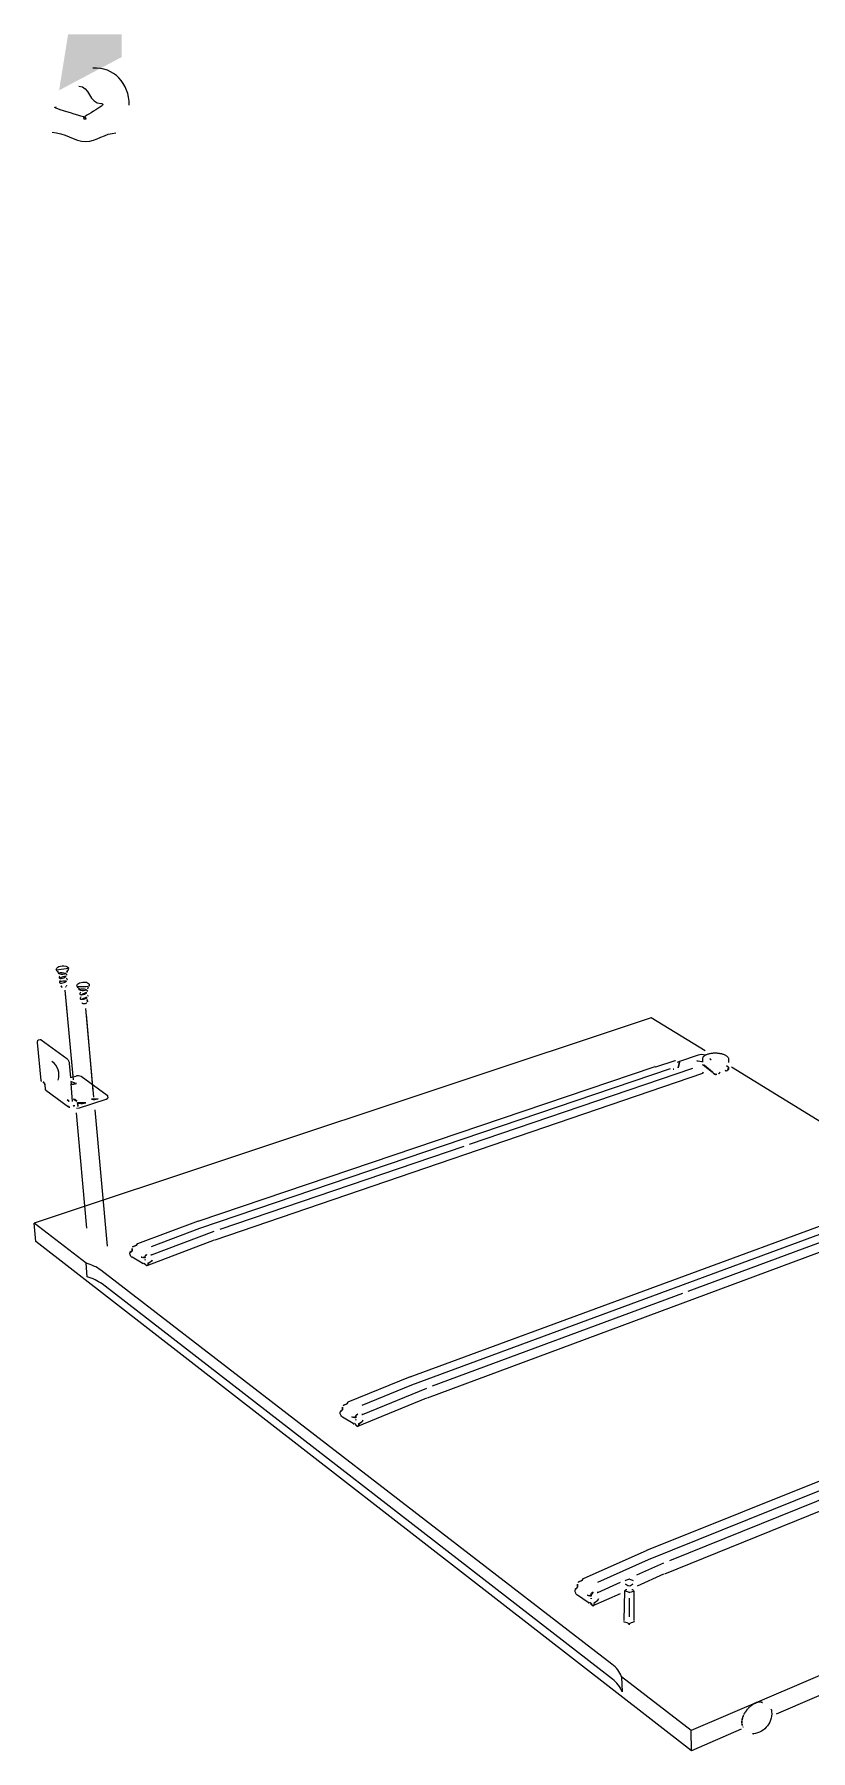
# Model space of a CAD drawing. Header units: metres. Extents: x -27.1 to 47.9, y -10.7 to 6.6.
# Drawn here: x 29.75 to 30.767, y 3.746 to 5.995 of the extents above; entities that cross this region are included whole.
import ezdxf

# ---------------------------------------------------------------- set-up
doc = ezdxf.new("R2010")
doc.units = ezdxf.units.M
doc.header["$MEASUREMENT"] = 0
doc.layers.add('PDF_Working_Num_Penna__255_Num_Penna__255_Num_Penna__255_Num_Penna__255_Num_Penna__255_Num_Penna__255', color=255, linetype='Continuous', lineweight=18)
doc.layers.add('PDF_Working_Num_Penna__7_Num_Penna__7_Num_Penna__7_Num_Penna__7_Num_Penna__7_Num_Penna__7', color=7, linetype='Continuous', lineweight=18)

msp = doc.modelspace()

# ---------------------------------------------------------------- hatches: boundary and pattern name
at = {"layer": 'PDF_Working_Num_Penna__7_Num_Penna__7_Num_Penna__7_Num_Penna__7_Num_Penna__7_Num_Penna__7', "linetype": 'Continuous', "lineweight": 18}
msp.add_hatch(color=7, dxfattribs=at).paths.add_polyline_path([(29.8644, 5.9651), (29.8644, 5.9949), (29.7941, 5.9949), (29.7823, 5.9215)])

# ---------------------------------------------------------------- linework, layer by layer
at = {"layer": 'PDF_Working_Num_Penna__255_Num_Penna__255_Num_Penna__255_Num_Penna__255_Num_Penna__255_Num_Penna__255', "color": 255, "linetype": 'Continuous', "lineweight": 18, "flags": 128}
for points in [[(29.8007, 4.6292), (29.7908, 4.7377)], [(29.8271, 4.6098), (29.818, 4.7103)], [(29.8188, 4.4305), (29.805, 4.5814)], [(29.8457, 4.4066), (29.8294, 4.5853)]]:
    msp.add_lwpolyline(points, dxfattribs=at)
at = {"layer": 'PDF_Working_Num_Penna__7_Num_Penna__7_Num_Penna__7_Num_Penna__7_Num_Penna__7_Num_Penna__7', "color": 7, "linetype": 'Continuous', "lineweight": 18, "flags": 128}
for points in [[(29.7787, 4.7685), (29.7786, 4.7692, -0.196242), (29.7793, 4.7712, -0.120293), (29.7818, 4.773, -0.164252), (29.791, 4.7738, -0.117437), (29.7937, 4.7724, -0.196145), (29.7947, 4.7704)], [(29.7812, 4.7645, 0.11241), (29.7832, 4.7635, 0.161854), (29.7911, 4.7641, 0.113149)], [(29.7826, 4.7527, 0.276579), (29.7833, 4.7519, 0.121998), (29.7852, 4.7515, 0.013359), (29.7855, 4.7515, 0.15489), (29.7919, 4.7541, 0.113576)], [(29.7828, 4.7579, 0.110296), (29.7847, 4.7576, 0.011074), (29.785, 4.7576, 0.153171), (29.7914, 4.7602, 0.116216)], [(29.7845, 4.7478), (29.7853, 4.7467, 0.118062), (29.7864, 4.7461, 0.161487)], [(29.8058, 4.7472), (29.8057, 4.7479, -0.195733), (29.8064, 4.7499, -0.120293), (29.8089, 4.7517, -0.163296), (29.8181, 4.7525, -0.117437), (29.8208, 4.7511, -0.198009), (29.8218, 4.7491), (29.8218, 4.7484, -0.199745), (29.8215, 4.7474, -0.116942)], [(29.8083, 4.7432, 0.110413), (29.8103, 4.7422, 0.160741), (29.8182, 4.7428, 0.112962)], [(29.8121, 4.7363, 0.154329), (29.8185, 4.7389, 0.116513)], [(29.8126, 4.7302, 0.154237), (29.819, 4.7328, 0.114963)], [(29.8192, 4.7298), (29.8194, 4.7275, -0.194451), (29.8193, 4.7271)], [(29.8202, 4.7349, 0.270283), (29.8196, 4.7357, 0.047526)], [(30.6254, 4.6486, -0.129427), (30.6176, 4.6496)], [(29.8065, 4.5946), (29.8071, 4.5944), (29.8078, 4.5942), (29.8085, 4.594, 0.126218), (29.817, 4.5945), (29.8173, 4.5946)], [(29.8247, 4.5992, 0.121024), (29.8331, 4.5997), (29.8335, 4.5998)]]:
    msp.add_lwpolyline(points, format="xyb", close=True, dxfattribs=at)
for points in [[(29.8011, 4.6249), (29.7904, 4.742)], [(30.5579, 4.7061), (29.7498, 4.4367)], [(29.8278, 4.6021), (29.8173, 4.7181)], [(30.6286, 4.6626), (30.5579, 4.7061)], [(29.7594, 4.6227), (29.7591, 4.6229), (29.7589, 4.6232), (29.7587, 4.6236), (29.7586, 4.624), (29.7542, 4.6738), (29.7541, 4.6745), (29.7542, 4.6751), (29.7543, 4.6757), (29.7544, 4.6761), (29.7546, 4.6765), (29.7549, 4.6768), (29.7551, 4.6769)], [(30.6254, 4.648), (30.6255, 4.6524), (30.6256, 4.6528), (30.6256, 4.6533), (30.6258, 4.6538), (30.626, 4.6542), (30.6262, 4.6547), (30.6266, 4.6552), (30.6271, 4.6557), (30.6276, 4.6561), (30.6281, 4.6566), (30.6288, 4.657), (30.6294, 4.6574), (30.6301, 4.6577), (30.6308, 4.658), (30.6316, 4.6584), (30.6325, 4.6586), (30.6334, 4.6589), (30.6344, 4.6592), (30.6354, 4.6594), (30.6364, 4.6596), (30.6375, 4.6597), (30.6385, 4.6598), (30.6396, 4.6599), (30.6407, 4.6599), (30.6417, 4.66), (30.6428, 4.6599), (30.6439, 4.6599), (30.6449, 4.6598), (30.646, 4.6597), (30.647, 4.6596), (30.648, 4.6594), (30.6491, 4.6592), (30.65, 4.659), (30.6509, 4.6587), (30.6518, 4.6585), (30.6527, 4.6582), (30.6536, 4.6579), (30.6544, 4.6575), (30.6551, 4.6571), (30.6558, 4.6567), (30.6564, 4.6563), (30.657, 4.6559), (30.6576, 4.6554), (30.6581, 4.6548), (30.6585, 4.6543), (30.6588, 4.6538), (30.659, 4.6533), (30.6592, 4.6527), (30.6593, 4.6522), (30.6593, 4.6516), (30.6592, 4.6472)], [(30.5826, 4.6391), (29.9661, 4.4297), (29.9027, 4.4058)], [(29.9645, 4.4396), (30.562, 4.6419)], [(30.32, 4.5403), (30.6125, 4.64)], [(30.5897, 4.6499), (30.5892, 4.6498), (30.5887, 4.6496), (30.5634, 4.6411)], [(30.9216, 4.4823), (30.6631, 4.6414)], [(29.8, 4.5961), (29.798, 4.6193)], [(29.9868, 4.415), (30.6255, 4.6333)], [(29.7651, 4.611), (29.7945, 4.5893)], [(29.8434, 4.5989), (29.8072, 4.5872)], [(29.8188, 4.4305), (29.805, 4.5814)], [(29.8457, 4.4066), (29.8294, 4.5853)], [(29.9931, 4.429), (30.313, 4.5379)], [(30.8754, 4.4577), (30.2439, 4.2245), (30.1789, 4.198)], [(30.2423, 4.2356), (30.8543, 4.4608)], [(30.6064, 4.3477), (30.9061, 4.4587)], [(29.752, 4.413), (29.7498, 4.4367)], [(29.9645, 4.4396), (29.8849, 4.4097)], [(30.2651, 4.2081), (30.9194, 4.4513)], [(30.6759, 3.7735), (30.6109, 3.7455), (29.752, 4.413)], [(29.8976, 4.3813), (29.986, 4.4148)], [(29.9034, 4.3953), (29.9856, 4.4264)], [(29.8913, 4.3844), (29.8778, 4.3922), (29.8773, 4.3925), (29.8769, 4.3929), (29.8764, 4.3934), (29.876, 4.394), (29.8757, 4.3946), (29.8754, 4.3952), (29.8752, 4.3958), (29.8751, 4.3965), (29.875, 4.3971), (29.8749, 4.3978)], [(30.2716, 4.2237), (30.5992, 4.345)], [(31.2004, 4.256), (30.5538, 3.9957), (30.4874, 3.9661)], [(30.5522, 4.0081), (31.1788, 4.2594)], [(30.2422, 4.2356), (30.1607, 4.2023)], [(30.5756, 3.9774), (31.2454, 4.2487)], [(30.1737, 4.1707), (30.2642, 4.2079)], [(30.1796, 4.1862), (30.2639, 4.2208)], [(30.1673, 4.1741), (30.1534, 4.1828), (30.1529, 4.1832), (30.1525, 4.1836), (30.152, 4.1841), (30.1516, 4.1847), (30.1513, 4.1854), (30.151, 4.1861), (30.1507, 4.1868), (30.1506, 4.1875), (30.1505, 4.1882), (30.1505, 4.189)], [(30.5822, 3.9949), (30.9176, 4.1302)], [(31.3912, 4.0813), (30.7216, 3.7932)], [(30.5522, 4.008), (30.4687, 3.9709)], [(30.539, 3.9758), (30.5743, 3.9916)], [(30.4881, 3.953), (30.5177, 3.9663)], [(30.54, 3.9616), (30.5747, 3.9772)], [(30.4754, 3.9395), (30.4612, 3.9492), (30.4607, 3.9496), (30.4603, 3.95), (30.4598, 3.9507), (30.4594, 3.9513), (30.4591, 3.9521), (30.4588, 3.9529), (30.4585, 3.9536), (30.4584, 3.9544), (30.4583, 3.9552), (30.4583, 3.9561)], [(30.482, 3.9356), (30.5178, 3.9517)], [(30.5229, 3.9548), (30.5223, 3.9161)], [(30.5292, 3.9452), (30.5292, 3.921)], [(30.5353, 3.9548), (30.5354, 3.916)], [(30.6109, 3.7455), (30.6101, 3.772)]]:
    msp.add_lwpolyline(points, dxfattribs=at)
for points in [[(29.7551, 4.6769), (29.7575, 4.6777), (29.7577, 4.6777), (29.758, 4.6777), (29.7583, 4.6775), (29.7587, 4.6773), (29.7926, 4.6528, -0.191263), (29.7956, 4.6462), (29.7973, 4.6276), (29.804, 4.6297, -0.206153), (29.8111, 4.6293), (29.8452, 4.6046), (29.8455, 4.6043), (29.8458, 4.6039), (29.8458, 4.6035), (29.8461, 4.6012)], [(30.629, 4.6572, 0.134917), (30.6193, 4.6571), (30.5952, 4.6489)], [(31.4749, 4.1417), (30.6101, 3.772), (30.5191, 3.8424), (30.5198, 3.8227, 0.149362), (30.5072, 3.8392), (29.8386, 4.3572, 0.096024), (29.8192, 4.3663), (29.8176, 4.3843), (29.7498, 4.4367)], [(30.5191, 3.8424, 0.154255), (30.5065, 3.8588), (29.8371, 4.3752, 0.095604), (29.8176, 4.3843)], [(30.7146, 3.8001), (30.715, 3.7996), (30.7152, 3.7994), (30.7154, 3.7991, -0.430295), (30.692, 3.7675), (30.6913, 3.7677), (30.6909, 3.7678)]]:
    msp.add_lwpolyline(points, format="xyb", dxfattribs=at)
for points in [[(30.5631, 4.6419), (30.5627, 4.642), (30.5623, 4.642)], [(30.5634, 4.6411), (30.5634, 4.6417)], [(30.5869, 4.6388), (30.5874, 4.6387)], [(30.5926, 4.648), (30.5927, 4.6478), (30.5929, 4.6477)], [(30.5928, 4.648), (30.5948, 4.6487)], [(30.595, 4.6479), (30.5934, 4.6405)], [(30.5948, 4.6487), (30.595, 4.6488)], [(30.6255, 4.6444), (30.6251, 4.6443)], [(30.6253, 4.6334), (30.6255, 4.6335), (30.6256, 4.6336), (30.6257, 4.6339), (30.6258, 4.6343), (30.6258, 4.6347)], [(30.6382, 4.6349), (30.6276, 4.6434), (30.6272, 4.6437), (30.6266, 4.644), (30.6261, 4.6442)], [(30.6366, 4.6507), (30.6361, 4.651), (30.6356, 4.6514), (30.6353, 4.6517), (30.635, 4.6521), (30.6349, 4.6525)], [(30.6393, 4.6341), (30.639, 4.6344), (30.6386, 4.6346)], [(30.646, 4.6327), (30.6464, 4.6329), (30.6469, 4.6332), (30.6473, 4.6335), (30.6476, 4.6339), (30.648, 4.6342), (30.6485, 4.6349)], [(30.6548, 4.637), (30.6556, 4.6367), (30.6559, 4.6365)], [(30.6556, 4.6367), (30.6554, 4.6368)], [(30.6573, 4.6367), (30.6571, 4.6366), (30.6568, 4.6365), (30.6564, 4.6365)], [(30.6567, 4.6431), (30.6572, 4.6428), (30.6578, 4.6425), (30.6584, 4.6421), (30.6588, 4.6417), (30.659, 4.6413), (30.6592, 4.6409)], [(30.6592, 4.6404), (30.6592, 4.6388), (30.6591, 4.6385), (30.659, 4.6381), (30.6587, 4.6377), (30.6583, 4.6373), (30.6578, 4.637)], [(29.7621, 4.6215), (29.7618, 4.6216), (29.7617, 4.6216), (29.7615, 4.6215), (29.7615, 4.6213), (29.7617, 4.621), (29.7618, 4.6209), (29.762, 4.6208)], [(29.7635, 4.619), (29.7635, 4.6193), (29.7634, 4.6197), (29.7633, 4.6201), (29.7631, 4.6204), (29.7627, 4.6204), (29.7623, 4.6206)], [(29.7631, 4.6204), (29.7629, 4.6207), (29.7627, 4.621), (29.7625, 4.6212)], [(29.7635, 4.619), (29.7641, 4.612), (29.7645, 4.6115), (29.7648, 4.6112)], [(29.7977, 4.6223), (29.798, 4.6193), (29.799, 4.6192), (29.8001, 4.6192), (29.8011, 4.6192), (29.8022, 4.6193), (29.8032, 4.6195), (29.8043, 4.6197)], [(29.8052, 4.62), (29.8057, 4.6201)], [(30.639, 4.6333), (30.6392, 4.6331), (30.6395, 4.633), (30.6397, 4.6329), (30.64, 4.6328), (30.6403, 4.6327), (30.6405, 4.6326), (30.6409, 4.6323), (30.6412, 4.6321), (30.6417, 4.6319)], [(30.6421, 4.6318), (30.6426, 4.6318), (30.6431, 4.6318), (30.6436, 4.632), (30.6441, 4.6321)], [(29.7938, 4.5983), (29.7936, 4.5984), (29.7933, 4.5984), (29.7932, 4.5983), (29.7931, 4.5981), (29.793, 4.5977)], [(29.7937, 4.5904), (29.7939, 4.59), (29.7942, 4.5896)], [(29.7938, 4.5983), (29.7942, 4.5979), (29.7944, 4.5977), (29.7946, 4.5975), (29.7947, 4.5973), (29.7949, 4.597), (29.7952, 4.5966), (29.7953, 4.5964), (29.7955, 4.5963), (29.7956, 4.5961)], [(29.7945, 4.5893), (29.7949, 4.5891), (29.7954, 4.5889), (29.7959, 4.5889), (29.7964, 4.5889)], [(29.8008, 4.5903), (29.8013, 4.5904), (29.8017, 4.5904), (29.8022, 4.5904), (29.8025, 4.59)], [(29.8055, 4.5968), (29.8029, 4.5988), (29.8025, 4.599), (29.802, 4.5991), (29.8015, 4.5992), (29.801, 4.5992)], [(29.8022, 4.5904), (29.802, 4.5909), (29.8019, 4.5914)], [(29.8065, 4.595), (29.8069, 4.5902), (29.8069, 4.59), (29.8071, 4.5898)], [(29.8461, 4.6012), (29.846, 4.6009), (29.8458, 4.6005), (29.8456, 4.6001), (29.8452, 4.5998), (29.8446, 4.5994), (29.844, 4.5991)], [(29.8055, 4.5877), (29.806, 4.5874), (29.8066, 4.5872)], [(29.8849, 4.4097), (29.8846, 4.4096), (29.8845, 4.4094), (29.8843, 4.4092), (29.8842, 4.4088), (29.8841, 4.4085)], [(29.8778, 4.4005), (29.8751, 4.3983), (29.8749, 4.398)], [(29.8781, 4.4008), (29.8781, 4.4012), (29.8781, 4.4017), (29.8781, 4.4022), (29.8781, 4.4027), (29.8781, 4.4032), (29.8781, 4.4035), (29.8781, 4.4038)], [(29.8786, 4.4059), (29.8841, 4.408)], [(29.8907, 4.3922), (29.89, 4.3925)], [(29.8948, 4.3927), (29.8949, 4.3914), (29.894, 4.3914), (29.8931, 4.3916), (29.8922, 4.3917), (29.8914, 4.3919)], [(29.8948, 4.3928), (29.8949, 4.3932)], [(29.8949, 4.3884), (29.895, 4.3887), (29.895, 4.389), (29.895, 4.3892)], [(29.895, 4.3936), (29.8956, 4.3946), (29.8958, 4.3949), (29.8961, 4.3952), (29.8965, 4.3954), (29.897, 4.3955), (29.8974, 4.3956)], [(29.9032, 4.3871), (29.8989, 4.3835), (29.8988, 4.3838), (29.8988, 4.384), (29.8986, 4.3843)], [(29.9034, 4.3953), (29.9032, 4.3952), (29.9029, 4.3952), (29.9026, 4.3952)], [(29.9032, 4.3871), (29.9035, 4.3874), (29.9038, 4.3877), (29.904, 4.388), (29.9041, 4.3883)], [(29.8913, 4.3844), (29.8917, 4.3843), (29.8921, 4.3842), (29.8924, 4.3842)], [(29.8928, 4.3842), (29.8935, 4.3845), (29.8933, 4.3845)], [(29.8963, 4.3816), (29.8959, 4.3819), (29.8955, 4.3822), (29.8951, 4.3826), (29.8948, 4.3831), (29.8945, 4.3836), (29.8943, 4.3839), (29.894, 4.3842), (29.8938, 4.3844)], [(29.8963, 4.3816), (29.8968, 4.3814), (29.8972, 4.3813), (29.8976, 4.3813)], [(29.8979, 4.3813), (29.8982, 4.3815), (29.8984, 4.3817), (29.8986, 4.382), (29.8988, 4.3824), (29.8989, 4.3829)], [(30.1534, 4.192), (30.1507, 4.1895), (30.1505, 4.1892)], [(30.1537, 4.1923), (30.1536, 4.1921)], [(30.1537, 4.1923), (30.1537, 4.1928), (30.1537, 4.1934), (30.1537, 4.1939), (30.1537, 4.1945), (30.1537, 4.195), (30.1537, 4.1954), (30.1537, 4.1957)], [(30.1538, 4.1977), (30.1541, 4.198)], [(30.1542, 4.1981), (30.1599, 4.2004)], [(30.1607, 4.2023), (30.1604, 4.2021), (30.1602, 4.2019), (30.1601, 4.2017), (30.16, 4.2013), (30.1599, 4.2009)], [(30.1709, 4.1834), (30.1709, 4.1839)], [(30.1711, 4.1843), (30.1716, 4.1854), (30.1719, 4.1858), (30.1722, 4.1861), (30.1726, 4.1863), (30.1731, 4.1865), (30.1735, 4.1866)], [(30.1796, 4.1862), (30.1794, 4.1861), (30.1791, 4.1861), (30.1788, 4.1861)], [(30.1666, 4.1828), (30.1659, 4.1831)], [(30.1673, 4.1741), (30.1677, 4.1739), (30.1681, 4.1738), (30.1684, 4.1738)], [(30.1709, 4.1834), (30.171, 4.1819), (30.17, 4.1819), (30.1691, 4.1821), (30.1682, 4.1823), (30.1674, 4.1825)], [(30.1688, 4.1739), (30.1689, 4.174)], [(30.1724, 4.171), (30.172, 4.1713), (30.1716, 4.1717), (30.1712, 4.1721), (30.1708, 4.1726), (30.1705, 4.1732), (30.1703, 4.1736), (30.1701, 4.1739), (30.1698, 4.1741), (30.1695, 4.1742), (30.1693, 4.1742)], [(30.171, 4.1786), (30.171, 4.1789), (30.171, 4.1792), (30.171, 4.1795)], [(30.1724, 4.171), (30.1729, 4.1707), (30.1733, 4.1706), (30.1737, 4.1706)], [(30.174, 4.1707), (30.1743, 4.1708), (30.1746, 4.1711), (30.1748, 4.1715), (30.1749, 4.1719), (30.175, 4.1724)], [(30.1795, 4.1771), (30.175, 4.1731), (30.175, 4.1734), (30.1749, 4.1737), (30.1747, 4.1739)], [(30.1795, 4.1771), (30.1798, 4.1774), (30.1801, 4.1778), (30.1802, 4.1781), (30.1803, 4.1785)], [(30.4613, 3.9594), (30.4584, 3.9567), (30.4583, 3.9563)], [(30.4616, 3.9598), (30.4614, 3.9596)], [(30.4616, 3.9598), (30.4616, 3.9604), (30.4616, 3.961), (30.4616, 3.9616), (30.4616, 3.9622), (30.4616, 3.9628), (30.4616, 3.9632), (30.4616, 3.9636)], [(30.4616, 3.9598), (30.4616, 3.9596)], [(30.4617, 3.9658), (30.4619, 3.9661)], [(30.4621, 3.9662), (30.4679, 3.9688)], [(30.4687, 3.9709), (30.4684, 3.9707), (30.4682, 3.9705), (30.4681, 3.9702), (30.468, 3.9698), (30.4679, 3.9694)], [(30.4747, 3.9492), (30.4741, 3.9495)], [(30.4754, 3.9395), (30.4759, 3.9393), (30.4762, 3.9392), (30.4766, 3.9392)], [(30.4791, 3.9498), (30.4792, 3.9481), (30.4782, 3.9482), (30.4773, 3.9484), (30.4764, 3.9486), (30.4755, 3.9488)], [(30.4769, 3.9392), (30.4777, 3.9396), (30.4775, 3.9396)], [(30.4769, 3.9392), (30.4771, 3.9393)], [(30.4807, 3.936), (30.4803, 3.9363), (30.4798, 3.9367), (30.4794, 3.9373), (30.4791, 3.9378), (30.4788, 3.9385), (30.4785, 3.9389), (30.4783, 3.9392), (30.478, 3.9395)], [(30.4791, 3.9498), (30.4792, 3.9504), (30.4793, 3.9508), (30.4799, 3.9521), (30.4801, 3.9525), (30.4805, 3.9528), (30.4809, 3.9531), (30.4814, 3.9533), (30.4819, 3.9534)], [(30.4792, 3.9445), (30.4793, 3.9448), (30.4793, 3.9452), (30.4793, 3.9455)], [(30.4824, 3.9356), (30.4826, 3.9358), (30.4829, 3.9361), (30.4831, 3.9365), (30.4833, 3.937), (30.4834, 3.9376)], [(30.4879, 3.9428), (30.4834, 3.9384), (30.4833, 3.9387), (30.4832, 3.939), (30.4831, 3.9393)], [(30.4881, 3.953), (30.4878, 3.9529), (30.4875, 3.9529), (30.4873, 3.9529)], [(30.4879, 3.9428), (30.4882, 3.9431), (30.4885, 3.9435), (30.4887, 3.9439), (30.4888, 3.9443)], [(30.4807, 3.936), (30.4811, 3.9357), (30.4816, 3.9355), (30.482, 3.9355)], [(30.6862, 3.8021), (30.686, 3.802), (30.6858, 3.8019), (30.6856, 3.8016), (30.6854, 3.8013), (30.6849, 3.8008)], [(30.6881, 3.8038), (30.6879, 3.8038), (30.6876, 3.8036), (30.6875, 3.8034), (30.6873, 3.8031), (30.6867, 3.8026)], [(30.6888, 3.8043), (30.6884, 3.8041)], [(30.6901, 3.8054), (30.6899, 3.8054), (30.6896, 3.8052), (30.6894, 3.805), (30.6893, 3.8047), (30.689, 3.8046)], [(30.6921, 3.8067), (30.6919, 3.8067), (30.6916, 3.8066), (30.6914, 3.8064), (30.6912, 3.8061), (30.6906, 3.8058)], [(30.694, 3.8078), (30.6938, 3.8078), (30.6936, 3.8077), (30.6934, 3.8076), (30.6932, 3.8073), (30.6926, 3.807)], [(30.6959, 3.8086), (30.6955, 3.8086), (30.6953, 3.8085), (30.6952, 3.8082), (30.6946, 3.808)], [(30.6977, 3.8091), (30.6975, 3.8092), (30.6973, 3.8091), (30.697, 3.8089), (30.6965, 3.8087)], [(30.6995, 3.8095), (30.6991, 3.8094), (30.6989, 3.8092), (30.6983, 3.8091)], [(30.7011, 3.8094), (30.7007, 3.8094), (30.7005, 3.8093), (30.7001, 3.8093)], [(30.7026, 3.8091), (30.7022, 3.8091), (30.702, 3.809), (30.7018, 3.809)], [(30.7026, 3.8091), (30.7034, 3.8085), (30.7037, 3.8086)], [(30.7135, 3.8012), (30.7134, 3.8014)], [(30.6767, 3.7841), (30.6765, 3.7843), (30.6766, 3.7845), (30.6766, 3.7847)], [(30.6765, 3.7822), (30.6765, 3.7827)], [(30.6765, 3.7822), (30.6767, 3.7816)], [(30.6767, 3.7804), (30.6766, 3.7806), (30.6766, 3.7809)], [(30.6767, 3.7841), (30.6767, 3.7835)], [(30.6767, 3.7804), (30.6769, 3.7803), (30.677, 3.7799)], [(30.6773, 3.7871), (30.677, 3.7868), (30.677, 3.7866), (30.6769, 3.7863), (30.677, 3.7861), (30.6769, 3.7855)], [(30.6771, 3.7789), (30.677, 3.779), (30.677, 3.7792)], [(30.6779, 3.7893), (30.6777, 3.789), (30.6776, 3.7887), (30.6775, 3.7885), (30.6776, 3.7883), (30.6774, 3.7877)], [(30.6787, 3.7914), (30.6785, 3.7912), (30.6784, 3.7909), (30.6784, 3.7907), (30.6784, 3.7905), (30.6781, 3.7899)], [(30.6788, 3.7915), (30.6791, 3.7921)], [(30.6795, 3.7928), (30.6794, 3.793), (30.6796, 3.7933), (30.6797, 3.7936)], [(30.6813, 3.796), (30.6811, 3.7958), (30.6808, 3.7955), (30.6807, 3.7953), (30.6807, 3.795), (30.6803, 3.7944)], [(30.6827, 3.7981), (30.6825, 3.798), (30.6823, 3.7977), (30.6821, 3.7975), (30.6821, 3.7972), (30.6817, 3.7966)], [(30.6845, 3.8002), (30.6842, 3.8), (30.684, 3.7999), (30.6838, 3.7996), (30.6837, 3.7993), (30.6832, 3.7988)], [(30.6771, 3.7789), (30.6774, 3.7786), (30.6776, 3.7783)], [(30.6777, 3.7775), (30.6776, 3.7778)], [(30.6786, 3.7764), (30.6785, 3.7766)], [(30.6885, 3.7693), (30.6883, 3.7692)], [(30.6909, 3.7678), (30.6905, 3.7679)], [(30.692, 3.7675), (30.6922, 3.7675)]]:
    msp.add_lwpolyline(points, close=True, dxfattribs=at)
at = {"layer": 'PDF_Working_Num_Penna__7_Num_Penna__7_Num_Penna__7_Num_Penna__7_Num_Penna__7_Num_Penna__7', "color": 7, "linetype": 'Continuous', "lineweight": 18}
for centre, radius, start, end in [((29.7897, 4.7726), 0.00613, 293.3816, 319.7708), ((29.7832, 4.7722), 0.00617, 229.4995, 255.8455), ((29.788, 4.7691), 0.00807, 196.6349, 208.2168), ((29.7861, 4.7576), 0.00419, 131.9053, 156.5745), ((29.7865, 4.7516), 0.00414, 131.8988, 156.5305), ((29.7908, 4.7531), 0.00424, 66.3921, 77.276), ((29.7916, 4.7622), 0.000993, 4.0139, 66.6761), ((29.7864, 4.7689), 0.00729, 338.2022, 351.5708), ((29.8104, 4.751), 0.00632, 229.82, 255.525), ((29.8133, 4.7477), 0.00746, 338.3597, 351.4134), ((29.8149, 4.7477), 0.00791, 196.5149, 208.3368), ((29.8132, 4.7363), 0.00422, 131.9251, 156.3304), ((29.8136, 4.7303), 0.00414, 131.8988, 156.5305), ((29.8116, 4.7407), 0.00446, 246.9653, 272.1415), ((29.812, 4.7342), 0.00396, 245.3536, 273.6892), ((29.8111, 4.7241), 0.00188, 41.111, 45.6158), ((29.8151, 4.7313), 0.00673, 256.1635, 292.7924), ((29.8187, 4.7409), 0.00102, 4.1745, 65.7557), ((29.7602, 4.6311), 0.0218, 342.0569, 54.2477)]:
    msp.add_arc(centre, radius, start, end, dxfattribs=at)
for points in [[(29.8742, 5.9022), (29.8742, 5.9301), (29.854, 5.9527), (29.8264, 5.9506)], [(29.8081, 5.9271), (29.8221, 5.9271), (29.8213, 5.904), (29.8377, 5.904)], [(29.8161, 5.8841), (29.8301, 5.8841), (29.7645, 5.8997), (29.7785, 5.8997)], [(29.8377, 5.904), (29.8495, 5.904), (29.805, 5.8841), (29.8161, 5.8841)], [(29.7733, 5.8665), (29.7889, 5.8665), (29.802, 5.8543), (29.8174, 5.8543)], [(29.8174, 5.8543), (29.8308, 5.8543), (29.8431, 5.8656), (29.8568, 5.8656)], [(29.7944, 4.7687), (29.7948, 4.7687), (29.7943, 4.7697), (29.7947, 4.7697)], [(29.7787, 4.7685), (29.7791, 4.7685), (29.7788, 4.7675), (29.7792, 4.7675)], [(29.7808, 4.7653), (29.7811, 4.7653), (29.7809, 4.7645), (29.7812, 4.7645)], [(29.7822, 4.7593), (29.7824, 4.7593), (29.782, 4.7588), (29.7822, 4.7588)], [(29.7822, 4.7588), (29.7825, 4.7588), (29.7824, 4.7579), (29.7828, 4.7579)], [(29.7827, 4.7532), (29.7829, 4.7532), (29.7825, 4.7527), (29.7826, 4.7527)], [(29.7853, 4.7467), (29.7853, 4.7467), (29.7853, 4.7466), (29.7854, 4.7466)], [(29.7907, 4.7464), (29.791, 4.7464), (29.7912, 4.7471), (29.7916, 4.7471)], [(29.792, 4.7631), (29.7923, 4.7631), (29.791, 4.7633), (29.7912, 4.7633)], [(29.7916, 4.7471), (29.7916, 4.7471), (29.7916, 4.7472), (29.7917, 4.7472)], [(29.7931, 4.7562), (29.7935, 4.7562), (29.7921, 4.757), (29.7925, 4.757)], [(29.7921, 4.7482), (29.7923, 4.7482), (29.7921, 4.7488), (29.7923, 4.7488)], [(29.7925, 4.7618), (29.7927, 4.7618), (29.7924, 4.7622), (29.7926, 4.7622)], [(29.7928, 4.7654), (29.7931, 4.7654), (29.7928, 4.7662), (29.7931, 4.7662)], [(29.793, 4.7557), (29.7932, 4.7557), (29.7929, 4.7562), (29.7931, 4.7562)], [(29.8058, 4.7472), (29.8062, 4.7472), (29.8059, 4.7462), (29.8063, 4.7462)], [(29.8079, 4.744), (29.8082, 4.744), (29.808, 4.7432), (29.8083, 4.7432)], [(29.8093, 4.738), (29.8095, 4.738), (29.8091, 4.7375), (29.8093, 4.7375)], [(29.8093, 4.7375), (29.8096, 4.7375), (29.8095, 4.7366), (29.8099, 4.7366)], [(29.8098, 4.7319), (29.81, 4.7319), (29.8096, 4.7314), (29.8097, 4.7314)], [(29.8097, 4.7314), (29.8101, 4.7314), (29.81, 4.7306), (29.8104, 4.7306)], [(29.8118, 4.7363), (29.8119, 4.7363), (29.812, 4.7363), (29.8121, 4.7363)], [(29.8123, 4.7302), (29.8124, 4.7302), (29.8125, 4.7302), (29.8126, 4.7302)], [(29.8125, 4.7253), (29.8129, 4.7253), (29.8131, 4.7248), (29.8135, 4.7248)], [(29.8178, 4.7251), (29.8182, 4.7251), (29.8183, 4.7258), (29.8187, 4.7258)], [(29.8191, 4.7418), (29.8194, 4.7418), (29.8181, 4.742), (29.8183, 4.742)], [(29.8187, 4.7258), (29.8187, 4.7258), (29.8187, 4.7259), (29.8188, 4.7259)], [(29.8196, 4.7405), (29.8198, 4.7405), (29.8196, 4.7409), (29.8197, 4.7409)], [(29.82, 4.7441), (29.8202, 4.7441), (29.8199, 4.7449), (29.8202, 4.7449)], [(29.8201, 4.7344), (29.8203, 4.7344), (29.82, 4.7349), (29.8202, 4.7349)], [(30.5292, 3.9706), (30.5321, 3.9706), (30.5224, 3.9681), (30.5238, 3.9681)], [(30.5239, 3.964), (30.5253, 3.964), (30.5263, 3.9615), (30.5291, 3.9615)], [(30.5346, 3.9681), (30.536, 3.9681), (30.5262, 3.9706), (30.5292, 3.9706)], [(30.5291, 3.9615), (30.532, 3.9615), (30.533, 3.964), (30.5344, 3.964)], [(30.5291, 3.9523), (30.5326, 3.9523), (30.5216, 3.9548), (30.523, 3.9548)], [(30.5229, 3.9548), (30.5239, 3.9548), (30.5241, 3.9569), (30.5259, 3.9569)], [(30.5353, 3.9544), (30.5366, 3.9544), (30.526, 3.9523), (30.5291, 3.9523)], [(30.5325, 3.9569), (30.5343, 3.9569), (30.5344, 3.9548), (30.5353, 3.9548)], [(30.5353, 3.9548), (30.5354, 3.9548), (30.5353, 3.9544), (30.5353, 3.9544)], [(30.5291, 3.9113), (30.5328, 3.9113), (30.5205, 3.9146), (30.5224, 3.9146)], [(30.5224, 3.9146), (30.5225, 3.9146), (30.5223, 3.915), (30.5224, 3.915)], [(30.5358, 3.9147), (30.5377, 3.9147), (30.5254, 3.9113), (30.5291, 3.9113)]]:
    msp.add_open_spline(points, degree=3, dxfattribs=at)

doc.saveas('drawing.dxf')
